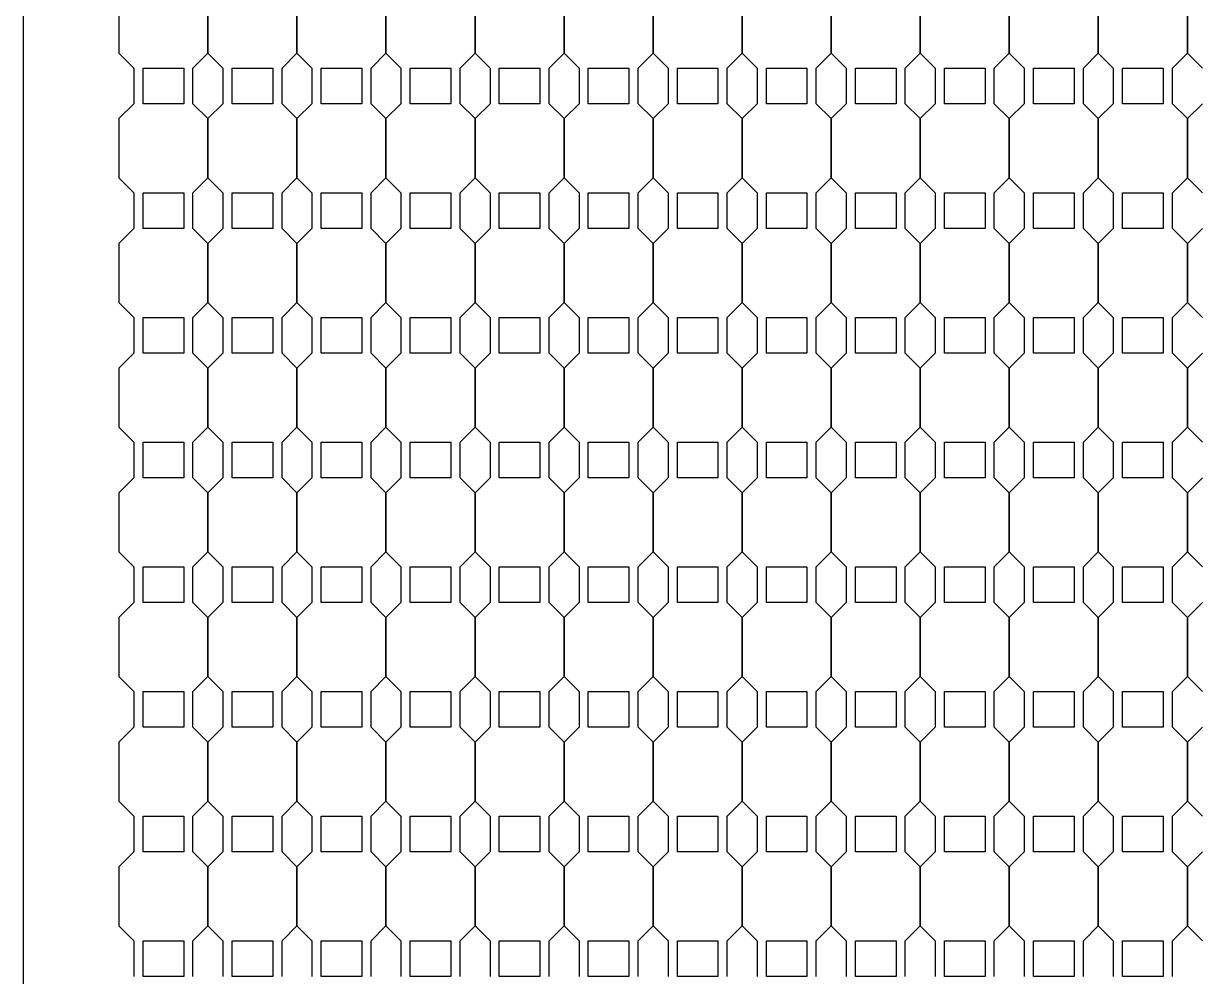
# Model space of a CAD drawing. Header units: millimetres. Extents: x 19106 to 24547, y 13072 to 17462.
# Drawn here: x 19418.9 to 19602.4, y 14765.3 to 14913.9 of the extents above; entities that cross this region are included whole.
import ezdxf

# ---------------------------------------------------------------- set-up
doc = ezdxf.new("R2010")
doc.units = ezdxf.units.MM
doc.header["$LTSCALE"] = 100
doc.header["$MEASUREMENT"] = 0
doc.layers.add('CUT', color=3, linetype='Continuous')
doc.layers.add('Default', color=7, linetype='Continuous')

msp = doc.modelspace()

# ---------------------------------------------------------------- linework, layer by layer
at = {"layer": 'CUT'}
for points in [[(19433.81, 14918.54), (19433.81, 14909.32), (19436.14, 14906.99), (19436.14, 14901.43), (19433.81, 14899.1), (19433.81, 14889.88), (19436.14, 14887.54), (19436.14, 14881.99), (19433.81, 14879.65), (19433.81, 14870.43), (19436.14, 14868.1), (19436.14, 14862.54), (19433.81, 14860.21), (19433.81, 14850.99), (19436.14, 14848.65), (19436.14, 14843.1), (19433.81, 14840.77), (19433.81, 14831.54), (19436.14, 14829.21), (19436.14, 14823.65), (19433.81, 14821.32), (19433.81, 14812.1), (19436.14, 14809.77), (19436.14, 14804.21), (19433.81, 14801.88), (19433.81, 14792.65), (19436.14, 14790.32), (19436.14, 14784.77), (19433.81, 14782.43), (19433.81, 14773.21), (19436.14, 14770.88), (19436.14, 14765.32)], [(19445.36, 14765.32), (19445.36, 14770.88), (19447.7, 14773.21), (19447.7, 14782.43), (19445.36, 14784.77), (19445.36, 14790.32), (19447.7, 14792.65), (19447.7, 14801.88), (19445.36, 14804.21), (19445.36, 14809.77), (19447.7, 14812.1), (19447.7, 14821.32), (19445.36, 14823.65), (19445.36, 14829.21), (19447.7, 14831.54), (19447.7, 14840.77), (19445.36, 14843.1), (19445.36, 14848.65), (19447.7, 14850.99), (19447.7, 14860.21), (19445.36, 14862.54), (19445.36, 14868.1), (19447.7, 14870.43), (19447.7, 14879.65), (19445.36, 14881.99), (19445.36, 14887.54), (19447.7, 14889.88), (19447.7, 14899.1), (19445.36, 14901.43), (19445.36, 14906.99), (19447.7, 14909.32), (19447.7, 14918.54)], [(19447.7, 14918.54), (19447.7, 14909.32), (19450.03, 14906.99), (19450.03, 14901.43), (19447.7, 14899.1), (19447.7, 14889.88), (19450.03, 14887.54), (19450.03, 14881.99), (19447.7, 14879.65), (19447.7, 14870.43), (19450.03, 14868.1), (19450.03, 14862.54), (19447.7, 14860.21), (19447.7, 14850.99), (19450.03, 14848.65), (19450.03, 14843.1), (19447.7, 14840.77), (19447.7, 14831.54), (19450.03, 14829.21), (19450.03, 14823.65), (19447.7, 14821.32), (19447.7, 14812.1), (19450.03, 14809.77), (19450.03, 14804.21), (19447.7, 14801.88), (19447.7, 14792.65), (19450.03, 14790.32), (19450.03, 14784.77), (19447.7, 14782.43), (19447.7, 14773.21), (19450.03, 14770.88), (19450.03, 14765.32)], [(19459.25, 14765.32), (19459.25, 14770.88), (19461.58, 14773.21), (19461.58, 14782.43), (19459.25, 14784.77), (19459.25, 14790.32), (19461.58, 14792.65), (19461.58, 14801.88), (19459.25, 14804.21), (19459.25, 14809.77), (19461.58, 14812.1), (19461.58, 14821.32), (19459.25, 14823.65), (19459.25, 14829.21), (19461.58, 14831.54), (19461.58, 14840.77), (19459.25, 14843.1), (19459.25, 14848.65), (19461.58, 14850.99), (19461.58, 14860.21), (19459.25, 14862.54), (19459.25, 14868.1), (19461.58, 14870.43), (19461.58, 14879.65), (19459.25, 14881.99), (19459.25, 14887.54), (19461.58, 14889.88), (19461.58, 14899.1), (19459.25, 14901.43), (19459.25, 14906.99), (19461.58, 14909.32), (19461.58, 14918.54)], [(19461.58, 14918.54), (19461.58, 14909.32), (19463.92, 14906.99), (19463.92, 14901.43), (19461.58, 14899.1), (19461.58, 14889.88), (19463.92, 14887.54), (19463.92, 14881.99), (19461.58, 14879.65), (19461.58, 14870.43), (19463.92, 14868.1), (19463.92, 14862.54), (19461.58, 14860.21), (19461.58, 14850.99), (19463.92, 14848.65), (19463.92, 14843.1), (19461.58, 14840.77), (19461.58, 14831.54), (19463.92, 14829.21), (19463.92, 14823.65), (19461.58, 14821.32), (19461.58, 14812.1), (19463.92, 14809.77), (19463.92, 14804.21), (19461.58, 14801.88), (19461.58, 14792.65), (19463.92, 14790.32), (19463.92, 14784.77), (19461.58, 14782.43), (19461.58, 14773.21), (19463.92, 14770.88), (19463.92, 14765.32)], [(19473.14, 14765.32), (19473.14, 14770.88), (19475.47, 14773.21), (19475.47, 14782.43), (19473.14, 14784.77), (19473.14, 14790.32), (19475.47, 14792.65), (19475.47, 14801.88), (19473.14, 14804.21), (19473.14, 14809.77), (19475.47, 14812.1), (19475.47, 14821.32), (19473.14, 14823.65), (19473.14, 14829.21), (19475.47, 14831.54), (19475.47, 14840.77), (19473.14, 14843.1), (19473.14, 14848.65), (19475.47, 14850.99), (19475.47, 14860.21), (19473.14, 14862.54), (19473.14, 14868.1), (19475.47, 14870.43), (19475.47, 14879.65), (19473.14, 14881.99), (19473.14, 14887.54), (19475.47, 14889.88), (19475.47, 14899.1), (19473.14, 14901.43), (19473.14, 14906.99), (19475.47, 14909.32), (19475.47, 14918.54)], [(19475.47, 14918.54), (19475.47, 14909.32), (19477.81, 14906.99), (19477.81, 14901.43), (19475.47, 14899.1), (19475.47, 14889.88), (19477.81, 14887.54), (19477.81, 14881.99), (19475.47, 14879.65), (19475.47, 14870.43), (19477.81, 14868.1), (19477.81, 14862.54), (19475.47, 14860.21), (19475.47, 14850.99), (19477.81, 14848.65), (19477.81, 14843.1), (19475.47, 14840.77), (19475.47, 14831.54), (19477.81, 14829.21), (19477.81, 14823.65), (19475.47, 14821.32), (19475.47, 14812.1), (19477.81, 14809.77), (19477.81, 14804.21), (19475.47, 14801.88), (19475.47, 14792.65), (19477.81, 14790.32), (19477.81, 14784.77), (19475.47, 14782.43), (19475.47, 14773.21), (19477.81, 14770.88), (19477.81, 14765.32)], [(19487.03, 14765.32), (19487.03, 14770.88), (19489.36, 14773.21), (19489.36, 14782.43), (19487.03, 14784.77), (19487.03, 14790.32), (19489.36, 14792.65), (19489.36, 14801.88), (19487.03, 14804.21), (19487.03, 14809.77), (19489.36, 14812.1), (19489.36, 14821.32), (19487.03, 14823.65), (19487.03, 14829.21), (19489.36, 14831.54), (19489.36, 14840.77), (19487.03, 14843.1), (19487.03, 14848.65), (19489.36, 14850.99), (19489.36, 14860.21), (19487.03, 14862.54), (19487.03, 14868.1), (19489.36, 14870.43), (19489.36, 14879.65), (19487.03, 14881.99), (19487.03, 14887.54), (19489.36, 14889.88), (19489.36, 14899.1), (19487.03, 14901.43), (19487.03, 14906.99), (19489.36, 14909.32), (19489.36, 14918.54)], [(19489.36, 14918.54), (19489.36, 14909.32), (19491.7, 14906.99), (19491.7, 14901.43), (19489.36, 14899.1), (19489.36, 14889.88), (19491.7, 14887.54), (19491.7, 14881.99), (19489.36, 14879.65), (19489.36, 14870.43), (19491.7, 14868.1), (19491.7, 14862.54), (19489.36, 14860.21), (19489.36, 14850.99), (19491.7, 14848.65), (19491.7, 14843.1), (19489.36, 14840.77), (19489.36, 14831.54), (19491.7, 14829.21), (19491.7, 14823.65), (19489.36, 14821.32), (19489.36, 14812.1), (19491.7, 14809.77), (19491.7, 14804.21), (19489.36, 14801.88), (19489.36, 14792.65), (19491.7, 14790.32), (19491.7, 14784.77), (19489.36, 14782.43), (19489.36, 14773.21), (19491.7, 14770.88), (19491.7, 14765.32)], [(19500.92, 14765.32), (19500.92, 14770.88), (19503.25, 14773.21), (19503.25, 14782.43), (19500.92, 14784.77), (19500.92, 14790.32), (19503.25, 14792.65), (19503.25, 14801.88), (19500.92, 14804.21), (19500.92, 14809.77), (19503.25, 14812.1), (19503.25, 14821.32), (19500.92, 14823.65), (19500.92, 14829.21), (19503.25, 14831.54), (19503.25, 14840.77), (19500.92, 14843.1), (19500.92, 14848.65), (19503.25, 14850.99), (19503.25, 14860.21), (19500.92, 14862.54), (19500.92, 14868.1), (19503.25, 14870.43), (19503.25, 14879.65), (19500.92, 14881.99), (19500.92, 14887.54), (19503.25, 14889.88), (19503.25, 14899.1), (19500.92, 14901.43), (19500.92, 14906.99), (19503.25, 14909.32), (19503.25, 14918.54)], [(19503.25, 14918.54), (19503.25, 14909.32), (19505.58, 14906.99), (19505.58, 14901.43), (19503.25, 14899.1), (19503.25, 14889.88), (19505.58, 14887.54), (19505.58, 14881.99), (19503.25, 14879.65), (19503.25, 14870.43), (19505.58, 14868.1), (19505.58, 14862.54), (19503.25, 14860.21), (19503.25, 14850.99), (19505.58, 14848.65), (19505.58, 14843.1), (19503.25, 14840.77), (19503.25, 14831.54), (19505.58, 14829.21), (19505.58, 14823.65), (19503.25, 14821.32), (19503.25, 14812.1), (19505.58, 14809.77), (19505.58, 14804.21), (19503.25, 14801.88), (19503.25, 14792.65), (19505.58, 14790.32), (19505.58, 14784.77), (19503.25, 14782.43), (19503.25, 14773.21), (19505.58, 14770.88), (19505.58, 14765.32)], [(19514.81, 14765.32), (19514.81, 14770.88), (19517.14, 14773.21), (19517.14, 14782.43), (19514.81, 14784.77), (19514.81, 14790.32), (19517.14, 14792.65), (19517.14, 14801.88), (19514.81, 14804.21), (19514.81, 14809.77), (19517.14, 14812.1), (19517.14, 14821.32), (19514.81, 14823.65), (19514.81, 14829.21), (19517.14, 14831.54), (19517.14, 14840.77), (19514.81, 14843.1), (19514.81, 14848.65), (19517.14, 14850.99), (19517.14, 14860.21), (19514.81, 14862.54), (19514.81, 14868.1), (19517.14, 14870.43), (19517.14, 14879.65), (19514.81, 14881.99), (19514.81, 14887.54), (19517.14, 14889.88), (19517.14, 14899.1), (19514.81, 14901.43), (19514.81, 14906.99), (19517.14, 14909.32), (19517.14, 14918.54)], [(19517.14, 14918.54), (19517.14, 14909.32), (19519.47, 14906.99), (19519.47, 14901.43), (19517.14, 14899.1), (19517.14, 14889.88), (19519.47, 14887.54), (19519.47, 14881.99), (19517.14, 14879.65), (19517.14, 14870.43), (19519.47, 14868.1), (19519.47, 14862.54), (19517.14, 14860.21), (19517.14, 14850.99), (19519.47, 14848.65), (19519.47, 14843.1), (19517.14, 14840.77), (19517.14, 14831.54), (19519.47, 14829.21), (19519.47, 14823.65), (19517.14, 14821.32), (19517.14, 14812.1), (19519.47, 14809.77), (19519.47, 14804.21), (19517.14, 14801.88), (19517.14, 14792.65), (19519.47, 14790.32), (19519.47, 14784.77), (19517.14, 14782.43), (19517.14, 14773.21), (19519.47, 14770.88), (19519.47, 14765.32)], [(19528.7, 14765.32), (19528.7, 14770.88), (19531.03, 14773.21), (19531.03, 14782.43), (19528.7, 14784.77), (19528.7, 14790.32), (19531.03, 14792.65), (19531.03, 14801.88), (19528.7, 14804.21), (19528.7, 14809.77), (19531.03, 14812.1), (19531.03, 14821.32), (19528.7, 14823.65), (19528.7, 14829.21), (19531.03, 14831.54), (19531.03, 14840.77), (19528.7, 14843.1), (19528.7, 14848.65), (19531.03, 14850.99), (19531.03, 14860.21), (19528.7, 14862.54), (19528.7, 14868.1), (19531.03, 14870.43), (19531.03, 14879.65), (19528.7, 14881.99), (19528.7, 14887.54), (19531.03, 14889.88), (19531.03, 14899.1), (19528.7, 14901.43), (19528.7, 14906.99), (19531.03, 14909.32), (19531.03, 14918.54)], [(19531.03, 14918.54), (19531.03, 14909.32), (19533.36, 14906.99), (19533.36, 14901.43), (19531.03, 14899.1), (19531.03, 14889.88), (19533.36, 14887.54), (19533.36, 14881.99), (19531.03, 14879.65), (19531.03, 14870.43), (19533.36, 14868.1), (19533.36, 14862.54), (19531.03, 14860.21), (19531.03, 14850.99), (19533.36, 14848.65), (19533.36, 14843.1), (19531.03, 14840.77), (19531.03, 14831.54), (19533.36, 14829.21), (19533.36, 14823.65), (19531.03, 14821.32), (19531.03, 14812.1), (19533.36, 14809.77), (19533.36, 14804.21), (19531.03, 14801.88), (19531.03, 14792.65), (19533.36, 14790.32), (19533.36, 14784.77), (19531.03, 14782.43), (19531.03, 14773.21), (19533.36, 14770.88), (19533.36, 14765.32)], [(19542.58, 14765.32), (19542.58, 14770.88), (19544.92, 14773.21), (19544.92, 14782.43), (19542.58, 14784.77), (19542.58, 14790.32), (19544.92, 14792.65), (19544.92, 14801.88), (19542.58, 14804.21), (19542.58, 14809.77), (19544.92, 14812.1), (19544.92, 14821.32), (19542.58, 14823.65), (19542.58, 14829.21), (19544.92, 14831.54), (19544.92, 14840.77), (19542.58, 14843.1), (19542.58, 14848.65), (19544.92, 14850.99), (19544.92, 14860.21), (19542.58, 14862.54), (19542.58, 14868.1), (19544.92, 14870.43), (19544.92, 14879.65), (19542.58, 14881.99), (19542.58, 14887.54), (19544.92, 14889.88), (19544.92, 14899.1), (19542.58, 14901.43), (19542.58, 14906.99), (19544.92, 14909.32), (19544.92, 14918.54)], [(19544.92, 14918.54), (19544.92, 14909.32), (19547.25, 14906.99), (19547.25, 14901.43), (19544.92, 14899.1), (19544.92, 14889.88), (19547.25, 14887.54), (19547.25, 14881.99), (19544.92, 14879.65), (19544.92, 14870.43), (19547.25, 14868.1), (19547.25, 14862.54), (19544.92, 14860.21), (19544.92, 14850.99), (19547.25, 14848.65), (19547.25, 14843.1), (19544.92, 14840.77), (19544.92, 14831.54), (19547.25, 14829.21), (19547.25, 14823.65), (19544.92, 14821.32), (19544.92, 14812.1), (19547.25, 14809.77), (19547.25, 14804.21), (19544.92, 14801.88), (19544.92, 14792.65), (19547.25, 14790.32), (19547.25, 14784.77), (19544.92, 14782.43), (19544.92, 14773.21), (19547.25, 14770.88), (19547.25, 14765.32)], [(19556.47, 14765.32), (19556.47, 14770.88), (19558.81, 14773.21), (19558.81, 14782.43), (19556.47, 14784.77), (19556.47, 14790.32), (19558.81, 14792.65), (19558.81, 14801.88), (19556.47, 14804.21), (19556.47, 14809.77), (19558.81, 14812.1), (19558.81, 14821.32), (19556.47, 14823.65), (19556.47, 14829.21), (19558.81, 14831.54), (19558.81, 14840.77), (19556.47, 14843.1), (19556.47, 14848.65), (19558.81, 14850.99), (19558.81, 14860.21), (19556.47, 14862.54), (19556.47, 14868.1), (19558.81, 14870.43), (19558.81, 14879.65), (19556.47, 14881.99), (19556.47, 14887.54), (19558.81, 14889.88), (19558.81, 14899.1), (19556.47, 14901.43), (19556.47, 14906.99), (19558.81, 14909.32), (19558.81, 14918.54)], [(19558.81, 14918.54), (19558.81, 14909.32), (19561.14, 14906.99), (19561.14, 14901.43), (19558.81, 14899.1), (19558.81, 14889.88), (19561.14, 14887.54), (19561.14, 14881.99), (19558.81, 14879.65), (19558.81, 14870.43), (19561.14, 14868.1), (19561.14, 14862.54), (19558.81, 14860.21), (19558.81, 14850.99), (19561.14, 14848.65), (19561.14, 14843.1), (19558.81, 14840.77), (19558.81, 14831.54), (19561.14, 14829.21), (19561.14, 14823.65), (19558.81, 14821.32), (19558.81, 14812.1), (19561.14, 14809.77), (19561.14, 14804.21), (19558.81, 14801.88), (19558.81, 14792.65), (19561.14, 14790.32), (19561.14, 14784.77), (19558.81, 14782.43), (19558.81, 14773.21), (19561.14, 14770.88), (19561.14, 14765.32)], [(19570.36, 14765.32), (19570.36, 14770.88), (19572.7, 14773.21), (19572.7, 14782.43), (19570.36, 14784.77), (19570.36, 14790.32), (19572.7, 14792.65), (19572.7, 14801.88), (19570.36, 14804.21), (19570.36, 14809.77), (19572.7, 14812.1), (19572.7, 14821.32), (19570.36, 14823.65), (19570.36, 14829.21), (19572.7, 14831.54), (19572.7, 14840.77), (19570.36, 14843.1), (19570.36, 14848.65), (19572.7, 14850.99), (19572.7, 14860.21), (19570.36, 14862.54), (19570.36, 14868.1), (19572.7, 14870.43), (19572.7, 14879.65), (19570.36, 14881.99), (19570.36, 14887.54), (19572.7, 14889.88), (19572.7, 14899.1), (19570.36, 14901.43), (19570.36, 14906.99), (19572.7, 14909.32), (19572.7, 14918.54)], [(19572.7, 14918.54), (19572.7, 14909.32), (19575.03, 14906.99), (19575.03, 14901.43), (19572.7, 14899.1), (19572.7, 14889.88), (19575.03, 14887.54), (19575.03, 14881.99), (19572.7, 14879.65), (19572.7, 14870.43), (19575.03, 14868.1), (19575.03, 14862.54), (19572.7, 14860.21), (19572.7, 14850.99), (19575.03, 14848.65), (19575.03, 14843.1), (19572.7, 14840.77), (19572.7, 14831.54), (19575.03, 14829.21), (19575.03, 14823.65), (19572.7, 14821.32), (19572.7, 14812.1), (19575.03, 14809.77), (19575.03, 14804.21), (19572.7, 14801.88), (19572.7, 14792.65), (19575.03, 14790.32), (19575.03, 14784.77), (19572.7, 14782.43), (19572.7, 14773.21), (19575.03, 14770.88), (19575.03, 14765.32)], [(19584.25, 14765.32), (19584.25, 14770.88), (19586.58, 14773.21), (19586.58, 14782.43), (19584.25, 14784.77), (19584.25, 14790.32), (19586.58, 14792.65), (19586.58, 14801.88), (19584.25, 14804.21), (19584.25, 14809.77), (19586.58, 14812.1), (19586.58, 14821.32), (19584.25, 14823.65), (19584.25, 14829.21), (19586.58, 14831.54), (19586.58, 14840.77), (19584.25, 14843.1), (19584.25, 14848.65), (19586.58, 14850.99), (19586.58, 14860.21), (19584.25, 14862.54), (19584.25, 14868.1), (19586.58, 14870.43), (19586.58, 14879.65), (19584.25, 14881.99), (19584.25, 14887.54), (19586.58, 14889.88), (19586.58, 14899.1), (19584.25, 14901.43), (19584.25, 14906.99), (19586.58, 14909.32), (19586.58, 14918.54)], [(19586.58, 14918.54), (19586.58, 14909.32), (19588.92, 14906.99), (19588.92, 14901.43), (19586.58, 14899.1), (19586.58, 14889.88), (19588.92, 14887.54), (19588.92, 14881.99), (19586.58, 14879.65), (19586.58, 14870.43), (19588.92, 14868.1), (19588.92, 14862.54), (19586.58, 14860.21), (19586.58, 14850.99), (19588.92, 14848.65), (19588.92, 14843.1), (19586.58, 14840.77), (19586.58, 14831.54), (19588.92, 14829.21), (19588.92, 14823.65), (19586.58, 14821.32), (19586.58, 14812.1), (19588.92, 14809.77), (19588.92, 14804.21), (19586.58, 14801.88), (19586.58, 14792.65), (19588.92, 14790.32), (19588.92, 14784.77), (19586.58, 14782.43), (19586.58, 14773.21), (19588.92, 14770.88), (19588.92, 14765.32)], [(19598.14, 14765.32), (19598.14, 14770.88), (19600.47, 14773.21), (19600.47, 14782.43), (19598.14, 14784.77), (19598.14, 14790.32), (19600.47, 14792.65), (19600.47, 14801.88), (19598.14, 14804.21), (19598.14, 14809.77), (19600.47, 14812.1), (19600.47, 14821.32), (19598.14, 14823.65), (19598.14, 14829.21), (19600.47, 14831.54), (19600.47, 14840.77), (19598.14, 14843.1), (19598.14, 14848.65), (19600.47, 14850.99), (19600.47, 14860.21), (19598.14, 14862.54), (19598.14, 14868.1), (19600.47, 14870.43), (19600.47, 14879.65), (19598.14, 14881.99), (19598.14, 14887.54), (19600.47, 14889.88), (19600.47, 14899.1), (19598.14, 14901.43), (19598.14, 14906.99), (19600.47, 14909.32), (19600.47, 14918.54)], [(19600.47, 14918.54), (19600.47, 14909.32), (19602.81, 14906.99)], [(19437.58, 14901.43), (19437.58, 14906.99), (19443.92, 14906.99), (19443.92, 14901.43), (19437.58, 14901.43)], [(19451.47, 14901.43), (19451.47, 14906.99), (19457.81, 14906.99), (19457.81, 14901.43), (19451.47, 14901.43)], [(19465.36, 14901.43), (19465.36, 14906.99), (19471.7, 14906.99), (19471.7, 14901.43), (19465.36, 14901.43)], [(19479.25, 14901.43), (19479.25, 14906.99), (19485.58, 14906.99), (19485.58, 14901.43), (19479.25, 14901.43)], [(19493.14, 14901.43), (19493.14, 14906.99), (19499.47, 14906.99), (19499.47, 14901.43), (19493.14, 14901.43)], [(19507.03, 14901.43), (19507.03, 14906.99), (19513.36, 14906.99), (19513.36, 14901.43), (19507.03, 14901.43)], [(19520.92, 14901.43), (19520.92, 14906.99), (19527.25, 14906.99), (19527.25, 14901.43), (19520.92, 14901.43)], [(19534.81, 14901.43), (19534.81, 14906.99), (19541.14, 14906.99), (19541.14, 14901.43), (19534.81, 14901.43)], [(19548.7, 14901.43), (19548.7, 14906.99), (19555.03, 14906.99), (19555.03, 14901.43), (19548.7, 14901.43)], [(19562.58, 14901.43), (19562.58, 14906.99), (19568.92, 14906.99), (19568.92, 14901.43), (19562.58, 14901.43)], [(19576.47, 14901.43), (19576.47, 14906.99), (19582.81, 14906.99), (19582.81, 14901.43), (19576.47, 14901.43)], [(19590.36, 14901.43), (19590.36, 14906.99), (19596.7, 14906.99), (19596.7, 14901.43), (19590.36, 14901.43)], [(19602.81, 14901.43), (19600.47, 14899.1), (19600.47, 14889.88), (19602.81, 14887.54)], [(19437.58, 14881.99), (19437.58, 14887.54), (19443.92, 14887.54), (19443.92, 14881.99), (19437.58, 14881.99)], [(19451.47, 14881.99), (19451.47, 14887.54), (19457.81, 14887.54), (19457.81, 14881.99), (19451.47, 14881.99)], [(19465.36, 14881.99), (19465.36, 14887.54), (19471.7, 14887.54), (19471.7, 14881.99), (19465.36, 14881.99)], [(19479.25, 14881.99), (19479.25, 14887.54), (19485.58, 14887.54), (19485.58, 14881.99), (19479.25, 14881.99)], [(19493.14, 14881.99), (19493.14, 14887.54), (19499.47, 14887.54), (19499.47, 14881.99), (19493.14, 14881.99)], [(19507.03, 14881.99), (19507.03, 14887.54), (19513.36, 14887.54), (19513.36, 14881.99), (19507.03, 14881.99)], [(19520.92, 14881.99), (19520.92, 14887.54), (19527.25, 14887.54), (19527.25, 14881.99), (19520.92, 14881.99)], [(19534.81, 14881.99), (19534.81, 14887.54), (19541.14, 14887.54), (19541.14, 14881.99), (19534.81, 14881.99)], [(19548.7, 14881.99), (19548.7, 14887.54), (19555.03, 14887.54), (19555.03, 14881.99), (19548.7, 14881.99)], [(19562.58, 14881.99), (19562.58, 14887.54), (19568.92, 14887.54), (19568.92, 14881.99), (19562.58, 14881.99)], [(19576.47, 14881.99), (19576.47, 14887.54), (19582.81, 14887.54), (19582.81, 14881.99), (19576.47, 14881.99)], [(19590.36, 14881.99), (19590.36, 14887.54), (19596.7, 14887.54), (19596.7, 14881.99), (19590.36, 14881.99)], [(19602.81, 14881.99), (19600.47, 14879.65), (19600.47, 14870.43), (19602.81, 14868.1)], [(19437.58, 14862.54), (19437.58, 14868.1), (19443.92, 14868.1), (19443.92, 14862.54), (19437.58, 14862.54)], [(19451.47, 14862.54), (19451.47, 14868.1), (19457.81, 14868.1), (19457.81, 14862.54), (19451.47, 14862.54)], [(19465.36, 14862.54), (19465.36, 14868.1), (19471.7, 14868.1), (19471.7, 14862.54), (19465.36, 14862.54)], [(19479.25, 14862.54), (19479.25, 14868.1), (19485.58, 14868.1), (19485.58, 14862.54), (19479.25, 14862.54)], [(19493.14, 14862.54), (19493.14, 14868.1), (19499.47, 14868.1), (19499.47, 14862.54), (19493.14, 14862.54)], [(19507.03, 14862.54), (19507.03, 14868.1), (19513.36, 14868.1), (19513.36, 14862.54), (19507.03, 14862.54)], [(19520.92, 14862.54), (19520.92, 14868.1), (19527.25, 14868.1), (19527.25, 14862.54), (19520.92, 14862.54)], [(19534.81, 14862.54), (19534.81, 14868.1), (19541.14, 14868.1), (19541.14, 14862.54), (19534.81, 14862.54)], [(19548.7, 14862.54), (19548.7, 14868.1), (19555.03, 14868.1), (19555.03, 14862.54), (19548.7, 14862.54)], [(19562.58, 14862.54), (19562.58, 14868.1), (19568.92, 14868.1), (19568.92, 14862.54), (19562.58, 14862.54)], [(19576.47, 14862.54), (19576.47, 14868.1), (19582.81, 14868.1), (19582.81, 14862.54), (19576.47, 14862.54)], [(19590.36, 14862.54), (19590.36, 14868.1), (19596.7, 14868.1), (19596.7, 14862.54), (19590.36, 14862.54)], [(19602.81, 14862.54), (19600.47, 14860.21), (19600.47, 14850.99), (19602.81, 14848.65)], [(19437.58, 14843.1), (19437.58, 14848.65), (19443.92, 14848.65), (19443.92, 14843.1), (19437.58, 14843.1)], [(19451.47, 14843.1), (19451.47, 14848.65), (19457.81, 14848.65), (19457.81, 14843.1), (19451.47, 14843.1)], [(19465.36, 14843.1), (19465.36, 14848.65), (19471.7, 14848.65), (19471.7, 14843.1), (19465.36, 14843.1)], [(19479.25, 14843.1), (19479.25, 14848.65), (19485.58, 14848.65), (19485.58, 14843.1), (19479.25, 14843.1)], [(19493.14, 14843.1), (19493.14, 14848.65), (19499.47, 14848.65), (19499.47, 14843.1), (19493.14, 14843.1)], [(19507.03, 14843.1), (19507.03, 14848.65), (19513.36, 14848.65), (19513.36, 14843.1), (19507.03, 14843.1)], [(19520.92, 14843.1), (19520.92, 14848.65), (19527.25, 14848.65), (19527.25, 14843.1), (19520.92, 14843.1)], [(19534.81, 14843.1), (19534.81, 14848.65), (19541.14, 14848.65), (19541.14, 14843.1), (19534.81, 14843.1)], [(19548.7, 14843.1), (19548.7, 14848.65), (19555.03, 14848.65), (19555.03, 14843.1), (19548.7, 14843.1)], [(19562.58, 14843.1), (19562.58, 14848.65), (19568.92, 14848.65), (19568.92, 14843.1), (19562.58, 14843.1)], [(19576.47, 14843.1), (19576.47, 14848.65), (19582.81, 14848.65), (19582.81, 14843.1), (19576.47, 14843.1)], [(19590.36, 14843.1), (19590.36, 14848.65), (19596.7, 14848.65), (19596.7, 14843.1), (19590.36, 14843.1)], [(19602.81, 14843.1), (19600.47, 14840.77), (19600.47, 14831.54), (19602.81, 14829.21)], [(19437.58, 14823.65), (19437.58, 14829.21), (19443.92, 14829.21), (19443.92, 14823.65), (19437.58, 14823.65)], [(19451.47, 14823.65), (19451.47, 14829.21), (19457.81, 14829.21), (19457.81, 14823.65), (19451.47, 14823.65)], [(19465.36, 14823.65), (19465.36, 14829.21), (19471.7, 14829.21), (19471.7, 14823.65), (19465.36, 14823.65)], [(19479.25, 14823.65), (19479.25, 14829.21), (19485.58, 14829.21), (19485.58, 14823.65), (19479.25, 14823.65)], [(19493.14, 14823.65), (19493.14, 14829.21), (19499.47, 14829.21), (19499.47, 14823.65), (19493.14, 14823.65)], [(19507.03, 14823.65), (19507.03, 14829.21), (19513.36, 14829.21), (19513.36, 14823.65), (19507.03, 14823.65)], [(19520.92, 14823.65), (19520.92, 14829.21), (19527.25, 14829.21), (19527.25, 14823.65), (19520.92, 14823.65)], [(19534.81, 14823.65), (19534.81, 14829.21), (19541.14, 14829.21), (19541.14, 14823.65), (19534.81, 14823.65)], [(19548.7, 14823.65), (19548.7, 14829.21), (19555.03, 14829.21), (19555.03, 14823.65), (19548.7, 14823.65)], [(19562.58, 14823.65), (19562.58, 14829.21), (19568.92, 14829.21), (19568.92, 14823.65), (19562.58, 14823.65)], [(19576.47, 14823.65), (19576.47, 14829.21), (19582.81, 14829.21), (19582.81, 14823.65), (19576.47, 14823.65)], [(19590.36, 14823.65), (19590.36, 14829.21), (19596.7, 14829.21), (19596.7, 14823.65), (19590.36, 14823.65)], [(19602.81, 14823.65), (19600.47, 14821.32), (19600.47, 14812.1), (19602.81, 14809.77)], [(19437.58, 14804.21), (19437.58, 14809.77), (19443.92, 14809.77), (19443.92, 14804.21), (19437.58, 14804.21)], [(19451.47, 14804.21), (19451.47, 14809.77), (19457.81, 14809.77), (19457.81, 14804.21), (19451.47, 14804.21)], [(19465.36, 14804.21), (19465.36, 14809.77), (19471.7, 14809.77), (19471.7, 14804.21), (19465.36, 14804.21)], [(19479.25, 14804.21), (19479.25, 14809.77), (19485.58, 14809.77), (19485.58, 14804.21), (19479.25, 14804.21)], [(19493.14, 14804.21), (19493.14, 14809.77), (19499.47, 14809.77), (19499.47, 14804.21), (19493.14, 14804.21)], [(19507.03, 14804.21), (19507.03, 14809.77), (19513.36, 14809.77), (19513.36, 14804.21), (19507.03, 14804.21)], [(19520.92, 14804.21), (19520.92, 14809.77), (19527.25, 14809.77), (19527.25, 14804.21), (19520.92, 14804.21)], [(19534.81, 14804.21), (19534.81, 14809.77), (19541.14, 14809.77), (19541.14, 14804.21), (19534.81, 14804.21)], [(19548.7, 14804.21), (19548.7, 14809.77), (19555.03, 14809.77), (19555.03, 14804.21), (19548.7, 14804.21)], [(19562.58, 14804.21), (19562.58, 14809.77), (19568.92, 14809.77), (19568.92, 14804.21), (19562.58, 14804.21)], [(19576.47, 14804.21), (19576.47, 14809.77), (19582.81, 14809.77), (19582.81, 14804.21), (19576.47, 14804.21)], [(19590.36, 14804.21), (19590.36, 14809.77), (19596.7, 14809.77), (19596.7, 14804.21), (19590.36, 14804.21)], [(19602.81, 14804.21), (19600.47, 14801.88), (19600.47, 14792.65), (19602.81, 14790.32)], [(19437.58, 14784.77), (19437.58, 14790.32), (19443.92, 14790.32), (19443.92, 14784.77), (19437.58, 14784.77)], [(19451.47, 14784.77), (19451.47, 14790.32), (19457.81, 14790.32), (19457.81, 14784.77), (19451.47, 14784.77)], [(19465.36, 14784.77), (19465.36, 14790.32), (19471.7, 14790.32), (19471.7, 14784.77), (19465.36, 14784.77)], [(19479.25, 14784.77), (19479.25, 14790.32), (19485.58, 14790.32), (19485.58, 14784.77), (19479.25, 14784.77)], [(19493.14, 14784.77), (19493.14, 14790.32), (19499.47, 14790.32), (19499.47, 14784.77), (19493.14, 14784.77)], [(19507.03, 14784.77), (19507.03, 14790.32), (19513.36, 14790.32), (19513.36, 14784.77), (19507.03, 14784.77)], [(19520.92, 14784.77), (19520.92, 14790.32), (19527.25, 14790.32), (19527.25, 14784.77), (19520.92, 14784.77)], [(19534.81, 14784.77), (19534.81, 14790.32), (19541.14, 14790.32), (19541.14, 14784.77), (19534.81, 14784.77)], [(19548.7, 14784.77), (19548.7, 14790.32), (19555.03, 14790.32), (19555.03, 14784.77), (19548.7, 14784.77)], [(19562.58, 14784.77), (19562.58, 14790.32), (19568.92, 14790.32), (19568.92, 14784.77), (19562.58, 14784.77)], [(19576.47, 14784.77), (19576.47, 14790.32), (19582.81, 14790.32), (19582.81, 14784.77), (19576.47, 14784.77)], [(19590.36, 14784.77), (19590.36, 14790.32), (19596.7, 14790.32), (19596.7, 14784.77), (19590.36, 14784.77)], [(19602.81, 14784.77), (19600.47, 14782.43), (19600.47, 14773.21), (19602.81, 14770.88)], [(19437.58, 14765.32), (19437.58, 14770.88), (19443.92, 14770.88), (19443.92, 14765.32), (19437.58, 14765.32)], [(19451.47, 14765.32), (19451.47, 14770.88), (19457.81, 14770.88), (19457.81, 14765.32), (19451.47, 14765.32)], [(19465.36, 14765.32), (19465.36, 14770.88), (19471.7, 14770.88), (19471.7, 14765.32), (19465.36, 14765.32)], [(19479.25, 14765.32), (19479.25, 14770.88), (19485.58, 14770.88), (19485.58, 14765.32), (19479.25, 14765.32)], [(19493.14, 14765.32), (19493.14, 14770.88), (19499.47, 14770.88), (19499.47, 14765.32), (19493.14, 14765.32)], [(19507.03, 14765.32), (19507.03, 14770.88), (19513.36, 14770.88), (19513.36, 14765.32), (19507.03, 14765.32)], [(19520.92, 14765.32), (19520.92, 14770.88), (19527.25, 14770.88), (19527.25, 14765.32), (19520.92, 14765.32)], [(19534.81, 14765.32), (19534.81, 14770.88), (19541.14, 14770.88), (19541.14, 14765.32), (19534.81, 14765.32)], [(19548.7, 14765.32), (19548.7, 14770.88), (19555.03, 14770.88), (19555.03, 14765.32), (19548.7, 14765.32)], [(19562.58, 14765.32), (19562.58, 14770.88), (19568.92, 14770.88), (19568.92, 14765.32), (19562.58, 14765.32)], [(19576.47, 14765.32), (19576.47, 14770.88), (19582.81, 14770.88), (19582.81, 14765.32), (19576.47, 14765.32)], [(19590.36, 14765.32), (19590.36, 14770.88), (19596.7, 14770.88), (19596.7, 14765.32), (19590.36, 14765.32)]]:
    msp.add_lwpolyline(points, dxfattribs=at)
at = {"layer": 'Default'}
msp.add_lwpolyline([(19418.93, 14601.3), (19418.93, 15051.3), (20368.93, 15051.3), (20368.93, 14601.3), (19418.93, 14601.3)], dxfattribs=at)

doc.saveas('drawing.dxf')
